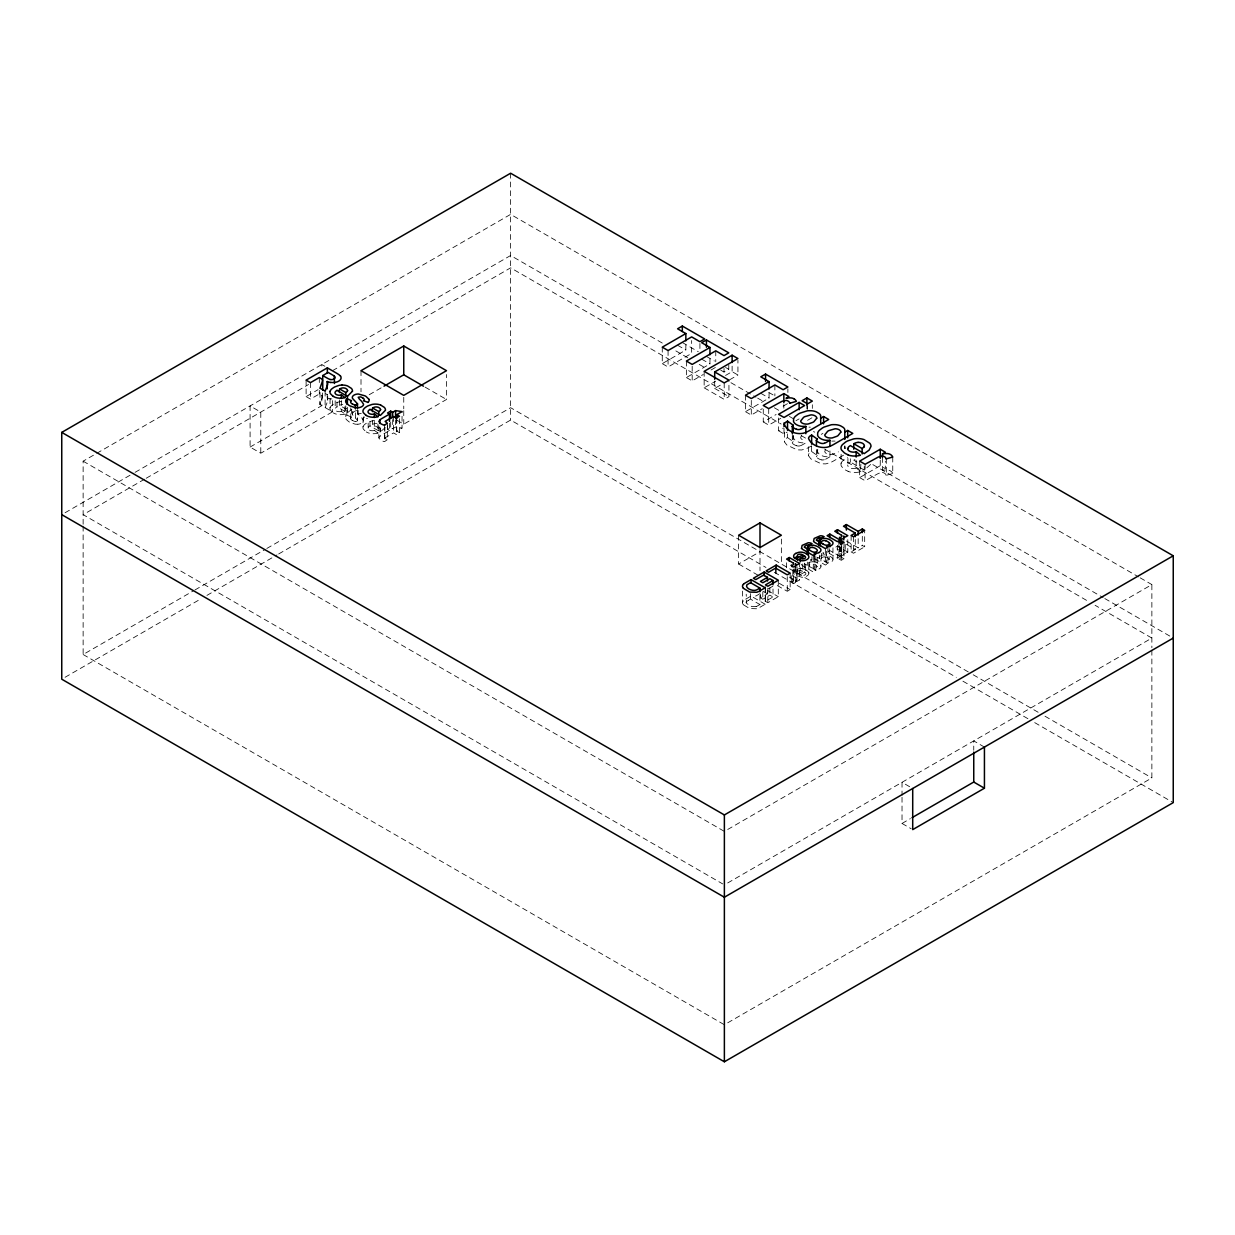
<?xml version="1.0" encoding="UTF-8"?>
<svg xmlns="http://www.w3.org/2000/svg" width="1235" height="1235" viewBox="0 0 1235 1235"><rect width="100%" height="100%" fill="white"/><g stroke="black" fill="none" stroke-linecap="round" stroke-linejoin="round"><path stroke-width="0.75" stroke-dasharray="5 3.75" d="M320.004 401.869L320.004 404.601L332.493 411.826L260.786 453.23L250.088 447.055L250.088 405.929L260.786 412.089L260.786 453.23M322.474 397.114L322.474 392.992M327.229 394.32L327.229 397.979A13.739 7.935 0 0 1 327.723 400.603L327.661 400.758A36.973 21.35 0 0 1 326.997 402.857L325.114 407.55L325.114 404.818M350.786 418.788L350.786 407.812M352.438 414.605L352.438 411.317M357.517 417.754L357.517 420.502A1.806 1.05 0 0 1 355.402 421.397L355.387 408.662M368.169 428.051L368.169 419.823M387.311 423.204L387.311 439.66L384.857 438.456L384.857 427.495M742.528 591.102L742.528 602.618M811.333 445.974L810.175 446.638A43.132 24.901 0 0 1 806.841 448.398L801.777 449.972L797.146 449.88L786.788 444.971L784.441 441.837L784.441 430.305M793.534 580.512L793.534 568.995M791.264 576.189L791.264 581.67C797.748 588.076 796.93 573.04 795.834 569.644M805.853 564.549L807.335 565.398L807.335 559.918M843.536 455.206L834.273 460.562A43.132 24.901 0 0 1 830.939 462.322L825.891 463.881L821.244 463.804L810.886 458.88L808.554 455.746L808.554 444.229M817.91 557.587L819.392 558.436L819.392 552.956M832.961 547.846L832.961 559.362A5.789 3.35 0 0 1 831.062 562.064A5.002 2.887 0 0 1 828.206 562.774L826.477 562.743L826.477 548.108M847.92 458.417L847.92 464.993A6.669 3.844 0 0 1 848.908 463.14L850.344 462.044L850.344 458.386M384.857 438.456L385.119 437.885A14.002 8.089 0 0 1 385.845 437.406L393.594 432.914L396.358 434.519L399.522 432.698L399.522 416.241M795.849 581.932L795.587 567.76M363.075 417.723L362.997 427.202A8.506 4.909 0 0 0 363.352 429.132L365.467 431.262A15.931 9.201 0 0 0 366.394 431.849M841.128 454.279L841.035 463.866A11.347 6.546 0 0 0 841.514 466.429L844.323 469.285A21.242 12.273 0 0 0 846.006 470.303L848.198 471.307M845.898 447.95L844.833 448.567L844.879 446.206M793.626 435.399L793.518 437.808A9.942 5.743 0 0 0 794.861 439.922L795.633 440.555A12.412 7.163 0 0 0 797.038 441.42L798.026 441.868A9.803 5.65 0 0 0 801.916 442.809L805.853 442.84L802.889 444.538A19.436 11.223 0 0 1 800.851 445.603L800.434 445.758M817.724 449.308L817.616 451.717A9.942 5.743 0 0 0 818.959 453.832L819.747 454.48A12.412 7.163 0 0 0 821.151 455.329L822.124 455.777A9.803 5.65 0 0 0 826.03 456.718L829.951 456.749L829.951 449.432M385.181 427.665L380.395 431.849L369.975 425.843L369.975 420.348M870.613 464.483L864.238 470.072L850.344 462.044M351.851 409.248L347.405 412.814L336.985 406.794L336.985 399.476M801.546 435.415L800.666 437.468A5.341 3.087 0 0 0 801.994 439.428A6.005 3.473 0 0 0 805.714 440.54M825.644 449.339L824.764 451.392A5.341 3.087 0 0 0 826.091 453.338A6.005 3.473 0 0 0 830.507 454.48L831.217 454.465A6.391 3.69 0 0 0 832.328 454.356L836.867 452.751A20.902 12.072 0 0 0 838.025 452.072L838.38 451.84M353.164 412.212L353.596 411.857A7.256 4.199 0 0 1 354.368 411.394A6.206 3.581 0 0 1 356.683 410.622M379.716 427.403L378.805 428.051L372.553 424.423L372.553 420.78M378.852 425.766L378.836 437.946L380.642 440.061A11.624 6.715 0 0 0 384.533 441.667L387.311 439.66M83.131 524.242L83.131 461.18L510.626 214.365L1138.516 576.884M65.084 512.741L133.504 473.237M135.094 472.326L510.626 255.506L664.183 344.164M144.557 479.195L83.131 514.655L722.707 883.92M146.224 478.238L308.565 384.502M332.493 370.685L510.626 267.841L781.153 424.037M306.11 380.133L306.11 396.589L318.059 389.689M306.11 396.589L310.464 399.09L319.309 393.996L320.174 394.49A11.887 6.854 0 0 1 321.98 395.709A4.739 2.732 0 0 1 322.397 397.315A27.556 15.916 0 0 1 322.165 398.442L320.004 404.601L320.004 388.161M250.088 447.055L321.81 405.651L321.81 392.56M369.219 394.737L382.371 387.142M387.528 425.766L387.528 429.41L390.692 427.588L392.668 428.73L395.57 427.048L402.039 428.051L402.039 411.595M389.504 423.25L389.504 430.552L381.275 435.322A23.758 13.724 0 0 0 380.195 436.032L378.836 437.946M397.176 420.363L403.752 424.161L446.499 399.476L446.499 374.529M396.759 418.294L396.759 431.092L402.039 428.051M83.131 526.156L83.131 654.519L193.339 590.886M195.006 589.929L265.139 549.436M266.822 548.463L510.626 407.704L971.528 673.801M65.084 677.274L200.255 599.237M206.924 595.394L277.01 554.932M278.678 553.959L510.626 420.054L765.993 567.483M662.269 347.174L662.269 363.63L685.842 350.014L685.842 342.697M662.269 363.63L668.073 366.98L691.646 353.364L691.646 340.567M686.382 361.083L686.382 377.539L709.955 363.924L709.955 358.443M686.382 377.539L692.187 380.889L703.178 374.545M711.036 370.006L715.76 367.274M720.715 370.145L724.019 372.059L728.773 369.311L728.773 363.831M704.151 371.349L704.151 387.805L715.667 381.152M725.532 375.455L732.123 371.642L737.928 375.008L737.928 360.373M714.694 381.09L714.694 388.407L721.333 384.579M729.623 379.793L737.928 375.008M704.151 387.805L724.204 399.384L728.943 396.636L728.943 380.179M745.492 395.215L745.492 411.672L769.065 398.056L769.065 392.576M745.492 411.672L751.297 415.022L762.288 408.662M783.129 406.176L787.884 403.444M763.261 409.125L763.261 421.922L776.12 414.497M763.261 421.922L768.71 425.072L780.798 418.325M778.559 417.97L778.559 430.768L783.314 428.02M795.973 420.703L799.138 418.881M778.559 430.768L784.009 433.917L787.174 432.08M807.582 420.301L812.337 417.554M821.26 434.35L822.88 433.408M829.951 456.749L827.002 458.463A19.436 11.223 0 0 1 824.965 459.528L824.532 459.667M859.668 461.134L859.668 477.59L880.246 465.703L885.341 468.652L885.341 461.334M882.438 457.521L882.438 470.319L885.341 468.652M859.668 477.59L865.117 480.739L878.255 473.53A8.954 5.172 0 0 1 878.826 473.314A10.22 5.897 0 0 1 880.509 472.851L881.929 472.681M738.623 535.234L738.623 564.024L760.004 551.674M748.364 600.349L750.494 599.114L759.911 604.548L759.911 591.75M768.525 588.709L774.237 585.405M802.75 563.978L802.75 571.28L795.803 575.294L801.716 577.239A6.268 3.628 0 0 0 805.699 576.591L806.301 576.313A9.046 5.218 0 0 0 807.134 575.85A6.437 3.72 0 0 0 808.863 573.194L808.832 562.234M760.436 594.189L760.436 597.848L767.475 593.788L767.475 588.292M760.436 597.848L762.813 599.222L769.853 595.146L773.017 596.984L773.017 584.186M795.633 580.666L797.038 581.392L799.585 579.925L799.585 563.469M801.191 564.302L801.469 564.719A14.249 8.228 0 0 0 804.093 566.603L813.309 571.99L815.856 570.524L815.856 555.889M814.729 558.837A14.249 8.228 0 0 0 816.15 559.656L825.351 565.043L827.913 563.561L827.913 547.105M840.14 556.506L829.843 550.563L827.11 552.138L837.407 558.081L840.14 556.506L840.14 547.367M843.783 547.244L843.783 552.724L845.234 553.558L847.781 552.091L847.781 535.635M759.911 604.548L757.811 605.752A15.052 8.691 0 0 1 756.16 606.586M765.453 586.718L765.453 601.352L773.017 596.984M838.905 542.489L838.905 558.946L841.637 557.371L841.73 544.45M851.131 535.434L851.131 551.891L855.268 549.498L855.268 536.7M846.376 541.023L858.171 547.815L862.308 545.438L864.67 546.812L864.67 530.355M777.309 585.544L787.266 591.287L790.168 589.62L790.168 573.163M765.191 587.783L765.191 604.239L759.957 607.265A15.329 8.846 0 0 1 756.839 608.762L749.676 608.531L743.393 604.795M765.453 601.352L767.83 602.726L778.297 596.675L778.297 580.218M838.905 558.946L841.282 560.319L843.999 558.745L843.999 542.288M851.131 551.891L853.508 553.249L864.67 546.812M727.708 829.472L1151.869 584.587L1151.869 647.649M727.693 882.963L1151.869 638.063L1095.105 605.289M902.029 797.27L902.029 823.452L910.365 818.635M727.708 1022.812L1151.869 777.927L1151.869 649.564M787.529 433.917L787.529 437.56L785.923 438.564A7.904 4.554 0 0 0 784.426 440.988L784.441 441.837M811.627 446.005L811.627 451.485L810.021 452.473A7.904 4.554 0 0 0 808.524 454.912L808.554 455.746M822.85 553.666L823.946 553.156M810.361 560.829L811.904 560.119L811.904 556.46M797.563 569.304L797.563 572.963L794.476 574.337L794.476 568.841M756.144 606.57L751.806 606.586L746.666 603.483L746.202 594.205M892.751 457.058L892.751 473.514L886.313 475.305L886.313 458.849M860.888 464.283L860.378 471.739A12.659 7.302 0 0 1 848.059 471.43M798.227 568.903L798.597 568.81A5.743 3.319 0 0 1 801.561 568.625M839.476 546.518L839.476 553.836C839.785 557.217 845.527 555.117 843.783 552.724M792.824 583.522L792.824 567.081M357.857 424.207L356.282 424.238A7.163 4.137 0 0 1 355.032 424.114L349.937 422.339A20.825 12.026 0 0 1 348.764 421.644L346.402 419.607A8.676 5.017 0 0 1 345.8 418.48A8.552 4.94 0 0 1 346.865 415.083L346.881 407.782M809.064 427.156L810.33 427.156M813.047 561.817L812.352 561.802A5.125 2.964 0 0 0 809.311 562.45A6.206 3.581 0 0 0 808.554 562.851A5.048 2.918 0 0 0 807.273 564.627L807.335 565.398M835.061 441.096L833.162 441.08A11.362 6.561 0 0 0 831.865 441.157M814.421 556.892L814.421 569.69L816.15 569.736A5.002 2.887 0 0 0 818.99 569.011A5.789 3.35 0 0 0 820.951 566.325L820.92 558.096M821.892 459.929L820.596 459.621A11.871 6.854 0 0 1 818.203 458.509A9.108 5.264 0 0 1 817.184 457.845L816.536 457.12A2.841 1.636 0 0 1 816.428 456.827L816.428 448.598M330.718 399.044L327.229 397.979M825.073 557.016C830.707 557.093 829.627 563.577 824.424 561.215M796.482 445.712L797.779 446.005A3.813 2.192 0 0 0 800.172 445.804M364.34 417.415L363.507 417.075L363.507 420.626A5.156 2.979 0 0 1 362.565 422.555L362.179 422.849A7.765 4.477 0 0 1 361.454 423.281A6.515 3.767 0 0 1 357.857 424.223M366.594 418.325L367.428 418.68M346.881 415.099L351.496 417.152L351.496 409.835M802.75 571.28C800.99 569.937 795.849 570.601 797.563 572.963M1140.183 577.841L1151.869 584.587M682.322 342.496L698.284 351.713M706.435 356.406L714.417 361.021M725.578 367.474L728.773 369.311M768.726 392.39L775.117 396.065M677.583 345.244L685.842 350.014M701.681 359.153L709.955 363.924M760.791 393.286L769.065 398.056M675.869 350.91L689.223 358.613M699.226 364.402L704.243 367.289M730.95 382.711L755.974 397.161M757.642 398.118L762.659 401.02M774.345 407.766L779.347 410.653M789.366 416.427L794.367 419.329M872.821 464.607L1103.148 597.601M1104.816 598.558L1173.25 638.063M856.905 461.983L853.771 460.176L854.882 459.605A6.329 3.659 0 0 1 856.905 458.988M801.191 435.6L806.208 438.487M824.563 449.092L1088.421 601.43M714.694 388.407L728.943 396.636M846.423 544.388L855.268 549.498M847.781 552.091L837.5 546.148L834.767 547.722L838.874 550.1A35.012 20.208 0 0 1 840.448 551.088L841.004 551.505M841.637 557.371L843.999 558.745M826.477 562.743L827.913 563.561M814.421 569.69L815.856 570.524M973.195 674.773L1038.326 712.363M1044.995 716.223L1151.869 777.927M791.867 575.464L799.585 579.925M774.345 572.299L956.276 677.336M962.945 681.195L1028.045 718.77M1034.714 722.629L1173.25 802.611M779.3 583.337L790.168 589.62M738.623 564.024L760.004 576.359M425.118 387.142L446.499 399.476M767.275 590.315L778.297 596.675M767.475 593.788L763.601 591.55L755.774 596.073L753.396 594.699M765.191 604.239L751.034 596.073L745.647 599.176A12.674 7.317 0 0 0 743.362 600.797M324.867 366.27L321.81 364.51L321.81 368.246M984.434 747.082L973.751 740.907L973.751 750.262M396.759 431.092L399.522 432.698M325.685 393.718L326.611 394.243A50.172 28.961 0 0 0 327.275 394.613M387.528 429.41L389.504 430.552M339.563 399.908L339.563 405.389L345.831 409.001L346.726 408.353A4.662 2.686 0 0 0 347.375 407.581M909.655 786.726L902.029 782.311L902.029 795.402M902.029 823.452L911.183 828.747M83.131 461.18L724.374 831.402M83.131 654.519L724.374 1024.741M789.752 577.393L790.662 577.918A35.012 20.208 0 0 1 792.253 578.922L792.808 579.338M811.627 451.485L817.261 455.545L817.261 450.065M787.529 437.56L793.163 441.636L793.163 436.14M860.888 471.6L856.148 468.034L856.148 458.895M358.165 410.421L358.165 414.08L359.462 415.67A62.97 36.355 0 0 0 360.219 416.396L360.805 416.951A35.275 20.362 0 0 1 361.654 417.785L363.507 420.626M809.172 565.784A6.407 3.705 0 0 0 812.476 568.038C817.539 570.585 818.712 564.117 813.016 563.978A2.949 1.698 0 0 0 812.491 563.916M819.392 558.436L819.33 557.664A5.048 2.918 0 0 1 820.611 555.889M358.15 414.034L360.589 413.354A8.969 5.172 0 0 1 361.268 413.586M880.246 460.223L880.246 465.703M865.117 464.283L865.117 480.739M864.238 466.413L864.238 470.072M862.308 536.299L862.308 545.438M858.171 538.676L858.171 547.815M853.508 536.808L853.508 553.249M845.234 544.419L845.234 553.558M844.833 445.82L844.833 448.567M841.282 545.685L841.282 560.319M841.02 546.565L841.02 555.704M837.407 545.283L837.407 558.081M829.333 548.757L829.333 559.717M825.351 548.587L825.351 565.043M821.368 553.326L821.368 558.807A6.407 3.705 0 0 0 824.532 561.091M817.277 557.541L817.277 566.68M813.309 555.534L813.309 571.99M812.337 404.756L812.337 408.414M809.311 562.11L809.311 565.769A2.964 1.714 0 0 1 812.491 563.855M807.582 405.667L807.582 409.325M806.887 405.265L806.887 408.924M805.529 565.383L805.529 573.611M804.371 563.129L804.371 572.284L800.203 574.692L800.203 567.374M797.038 566.757L797.038 581.392M792.33 434.674L792.33 442.902A2.841 1.636 0 0 0 792.438 443.195L793.086 443.936A9.108 5.264 0 0 0 794.09 444.6A11.871 6.854 0 0 0 796.467 445.727M787.884 388.809L787.884 392.468M787.266 576.668L787.266 591.287M786.571 562.759L786.571 568.239M784.009 428.421L784.009 433.917M783.839 404.555L783.839 408.214M781.369 539.062L781.369 564.024M776.182 568.748L776.182 576.05M775.657 568.131L775.657 575.448M774.87 384.95L774.87 395.926M769.853 587.845L769.853 595.146M768.71 408.615L768.71 425.072M767.83 588.092L767.83 602.726M762.813 591.905L762.813 599.222M760.004 549.482L760.004 570.601M751.297 400.387L751.297 415.022M750.494 593.634L750.494 599.114M732.123 366.162L732.123 371.642M724.204 382.927L724.204 399.384M724.019 368.4L724.019 372.059M715.76 350.833L715.76 361.793M699.921 343.515L699.921 350.833M692.187 366.27L692.187 380.889M668.073 350.524L668.073 366.98M510.626 173.224L510.626 420.054M403.752 397.284L403.752 408.8M403.752 410.73L403.752 424.161M396.358 418.063L396.358 434.519M395.57 419.746L395.57 427.048M393.594 416.473L393.594 432.914M392.668 419.591L392.668 428.73M390.692 422.108L390.692 427.588M384.548 425.195L384.548 441.636M380.395 428.19L380.395 431.849M379.917 427.094L379.917 436.248M377.895 423.852L377.895 432.991L374.328 430.336L374.328 417.538M361.006 370.685L361.006 391.804M357.517 409.526L357.471 420.301A7.75 4.477 0 0 0 356.683 419.406L352.608 414.96A5.527 3.196 0 0 1 353.179 412.305M347.405 407.318L347.405 412.814M345.8 405.775L345.8 416.735M344.905 406.639L344.905 413.957L341.339 411.286L341.339 398.488M335.179 400.773L335.179 409.001M332.493 400.603L332.493 411.826M330.085 398.689L330.007 408.152A8.506 4.909 0 0 0 330.363 410.082L332.477 412.212A15.931 9.201 0 0 0 333.419 412.799M327.707 396.188L327.707 400.31M325.114 391.094L325.114 407.55M319.309 377.539L319.309 383.02M319.309 390.337L319.309 393.996M310.464 382.649L310.464 399.09M331.906 398.936A8.058 4.647 0 0 1 330.826 398.797M341.462 411.409A4.384 2.532 0 0 1 337.016 411.301A4.384 2.532 0 0 1 335.025 409.001A6.051 3.489 0 0 1 337.047 406.824M345.044 414.126A10.173 5.882 0 0 1 333.249 412.891M339.625 405.404A5.357 3.087 0 0 1 342.805 404.354M330.054 407.828A11.254 6.499 0 0 1 331.86 405.296L333.512 404.092A19.451 11.223 0 0 1 334.87 403.32L338.853 401.9A9.787 5.65 0 0 1 341.971 401.529A10.312 5.959 0 0 1 342.481 401.514M352.376 420.456A4.832 2.779 0 0 1 351.126 417.044M364.093 416.766A4.276 2.47 0 0 1 363.862 417.168M355.34 421.521A6.376 3.674 0 0 1 352.484 420.379M374.437 430.459A4.384 2.532 0 0 1 369.991 430.336A4.384 2.532 0 0 1 368.015 428.036A6.051 3.489 0 0 1 370.037 425.874M378.034 433.161A10.173 5.882 0 0 1 366.239 431.941M372.6 424.454A5.357 3.087 0 0 1 376.027 423.373A4.353 2.516 0 0 1 376.706 423.451M363.044 426.862A11.254 6.499 0 0 1 364.85 424.331L366.486 423.126A19.451 11.223 0 0 1 367.86 422.37L371.843 420.934A9.787 5.65 0 0 1 374.946 420.564A10.312 5.959 0 0 1 375.98 420.579A9.232 5.326 0 0 1 376.49 420.595M792.222 442.902A3.473 2.007 0 0 1 793.225 441.667M813.433 431.633A5.542 3.196 0 0 1 814.76 432.157M816.32 456.811A3.473 2.007 0 0 1 817.323 455.576M824.27 459.729A3.813 2.192 0 0 1 821.877 459.96M856.303 468.204A5.851 3.381 0 0 1 850.375 468.05A5.851 3.381 0 0 1 847.735 464.977M841.128 463.418A14.295 8.244 0 0 1 842.502 461.025L845.697 458.432A25.935 14.974 0 0 1 847.519 457.429M882.423 472.449A5.295 3.057 0 0 1 886.051 475.305M892.735 473.514A9.154 5.28 0 0 0 890.389 470.921A5.558 3.211 0 0 0 887.641 470.041A4.909 2.841 0 0 0 886.977 469.995L885.649 469.995A20.794 12.01 0 0 0 882.454 470.334M743.424 604.779A8.861 5.11 0 0 1 742.482 602.51A7.302 4.214 0 0 1 743.455 600.827M745.894 602.294A8.197 4.739 0 0 1 748.456 600.426M793.318 579.385A2.871 1.667 0 0 1 791.342 581.932M794.29 574.383A6.793 3.921 0 0 1 795.711 569.844M804.587 572.114A3.273 1.883 0 0 1 804.927 574.954A3.273 1.883 0 0 1 800.018 574.769M795.803 569.906A10.621 6.129 0 0 1 796.143 569.721M801.577 568.579A8.676 5.017 0 0 1 806.084 570.122M806.146 570.091A12.967 7.487 0 0 1 806.748 570.477L807.922 571.419A6.87 3.967 0 0 1 808.848 573.194M810.453 559.44A4.199 2.424 0 0 1 811.596 559.903M813.078 561.74A8.599 4.971 0 0 1 818.11 563.361A14.064 8.12 0 0 1 818.79 563.7L820.457 565.198A6.021 3.473 0 0 1 820.92 566.325M804.325 563.777A3.35 1.945 0 0 1 804.355 563.469M805.884 564.519A6.931 3.998 0 0 1 804.711 563.777M821.352 558.807A2.964 1.714 0 0 1 825.15 556.954M822.911 552.601A4.199 2.424 0 0 1 823.652 552.94M821.352 555.488A5.125 2.964 0 0 1 824.409 554.839L825.104 554.855A8.599 4.971 0 0 1 830.167 556.398A14.064 8.12 0 0 1 830.831 556.738L832.513 558.251A6.021 3.473 0 0 1 832.961 559.362M817.941 557.572A6.931 3.998 0 0 1 817.416 557.278M841.529 551.551A2.871 1.667 0 0 1 839.538 554.098"/><path stroke-width="1.5" d="M352.454 391.233L347.405 396.358L336.985 390.337M330.085 391.372L330.007 391.696A8.506 4.909 0 0 0 330.363 393.625L332.477 395.756A15.931 9.201 0 0 0 333.419 396.342M820.735 423.682L820.642 415.469A9.726 5.619 0 0 0 819.145 413.509L816.474 411.934A10.853 6.268 0 0 0 811.565 410.761L809.064 410.699A11.362 6.561 0 0 0 807.119 410.869L799.971 413.169A28.127 16.24 0 0 0 798.165 414.173L795.34 416.334A14.774 8.537 0 0 0 793.611 418.943L793.518 421.351A9.942 5.743 0 0 0 794.861 423.466L795.633 424.099A12.412 7.163 0 0 0 797.038 424.963L798.026 425.411A9.803 5.65 0 0 0 801.916 426.353L805.853 426.384L805.853 433.686M844.833 439.428L844.755 429.394A9.726 5.619 0 0 0 843.258 427.418L840.587 425.843A10.853 6.268 0 0 0 835.663 424.67L833.162 424.624A11.362 6.561 0 0 0 831.217 424.778L824.069 427.078A28.127 16.24 0 0 0 822.278 428.082L819.438 430.243A14.774 8.537 0 0 0 817.709 432.852L817.616 435.26A9.942 5.743 0 0 0 818.959 437.375L819.747 438.024A12.412 7.163 0 0 0 821.151 438.873L822.124 439.336A9.803 5.65 0 0 0 826.03 440.277L829.951 440.293L829.951 445.773M863.836 447.163L862.123 448.537L862.123 454.017M389.504 421.413L389.504 414.111L381.275 418.866A23.758 13.724 0 0 0 380.195 419.576L378.836 421.49L380.781 423.698A11.624 6.715 0 0 0 384.533 425.21M384.548 425.195L387.311 423.204L385.119 421.428A14.002 8.089 0 0 1 385.845 420.95L393.594 416.473L396.358 418.063L399.522 416.241L396.759 414.636L396.759 418.294M61.75 432.389L510.626 173.224L1173.25 555.796L1173.25 802.611L724.374 1061.776L61.75 679.204L61.75 432.389L724.374 814.946L1173.25 555.796M340.551 376.073L338.838 374.622A39.288 22.693 0 0 0 336.321 373.047L327.352 367.86L306.11 380.133L310.464 382.649L319.309 377.539L320.174 378.034A11.887 6.854 0 0 1 321.98 379.253A4.739 2.732 0 0 1 322.397 380.859A27.556 15.916 0 0 1 322.165 381.986L320.004 388.161L325.114 391.094L327.013 386.416A36.973 21.35 0 0 0 327.676 384.301L327.676 384.147A13.739 7.935 0 0 0 327.198 381.522L330.718 382.588M322.736 390.183L322.736 375.563L328.139 372.43L333.682 375.656A24.422 14.11 0 0 1 334.237 376.011L334.484 383.498M403.752 346.001L361.006 370.685L403.752 395.37L446.499 370.685L403.752 346.001L403.752 374.792L423.481 386.184M384.023 386.184L403.752 374.792M396.759 414.636L402.039 411.595L395.57 410.607L392.668 412.274L390.692 411.131L387.528 412.969L389.504 414.111M685.842 333.558L662.269 347.174L668.073 350.524L691.646 336.908L699.921 341.678L704.676 338.946L682.322 326.04L677.583 328.788L685.842 333.558L685.842 340.875M709.955 347.467L686.382 361.083L692.187 364.433L715.76 350.833L724.019 355.603L728.773 352.855L706.435 339.965L701.681 342.697L709.955 347.467L709.955 354.785M714.694 371.951L737.928 358.551L732.123 355.201L704.151 371.349L724.204 382.927L728.943 380.179L714.694 371.951L714.694 379.269M769.065 381.6L745.492 395.215L751.297 398.565L774.87 384.95L783.129 389.735L787.884 386.987L765.546 374.082L760.791 376.829L769.065 381.6L769.065 388.917M793.951 398.812A5.558 3.211 0 0 0 791.234 397.932A4.909 2.841 0 0 0 790.57 397.886L789.242 397.886A20.794 12.01 0 0 0 786.047 398.226L788.933 396.528L783.839 393.594L763.261 405.466L768.71 408.615L781.848 401.421A8.954 5.172 0 0 1 782.419 401.205A10.22 5.897 0 0 1 784.101 400.742L785.522 400.572M799.138 402.425L778.559 414.312L784.009 417.461L804.603 405.574L799.138 402.425L799.138 409.742M806.887 397.948L802.133 400.696L807.582 403.845L812.337 401.097L806.887 397.948L806.887 405.265M805.853 426.384L802.889 428.082A19.436 11.223 0 0 1 800.851 429.147L800.434 429.301M820.735 418.202L823.591 416.535L828.7 419.483L810.175 430.181A43.132 24.901 0 0 1 806.841 431.957C799.246 435.955 787.544 432.312 784.426 424.547A7.904 4.554 0 0 1 785.908 422.108L787.529 421.12L793.163 425.18L793.163 432.482M829.951 440.293L827.002 442.006A19.436 11.223 0 0 1 824.965 443.072L824.532 443.211M844.833 432.111L847.704 430.459L852.798 433.408L834.273 444.106A43.132 24.901 0 0 1 830.939 445.866C823.344 449.88 811.642 446.236 808.524 438.456A7.904 4.554 0 0 1 810.021 436.017L811.627 435.029L817.261 439.089M882.438 457.521L882.438 453.878L885.341 452.195L880.246 449.247L859.668 461.134L865.117 464.283L878.255 457.073A8.954 5.172 0 0 1 878.826 456.873A10.22 5.897 0 0 1 880.509 456.394L881.929 456.224M760.004 522.884L738.623 535.234L760.004 547.568L781.369 535.234L760.004 522.884L760.004 547.846M743.393 588.339L749.676 592.074L756.793 592.275A15.329 8.846 0 0 0 759.911 590.778L765.191 587.783L751.034 579.616L745.647 582.719A12.674 7.317 0 0 0 743.362 584.34M773.017 584.186L773.017 580.527L765.453 584.896L767.83 586.27L778.297 580.218L764.141 572.052L753.396 578.242L755.774 579.616L763.601 575.093L767.475 577.332L767.475 580.99M776.182 565.09L766.163 570.879L768.525 572.253L775.657 568.131L787.266 574.846L790.168 573.163L776.182 565.09L776.182 568.748M795.587 567.76L795.587 564.102L797.038 564.935L799.585 563.469L789.288 557.525L786.571 559.1L790.662 561.477A35.012 20.208 0 0 1 792.253 562.465L792.808 562.882M829.843 534.107L827.11 535.681L837.407 541.625L840.14 540.05L829.843 534.107L829.843 537.765M843.783 539.927L843.783 536.268L845.234 537.101L847.781 535.635L837.5 529.692L834.767 531.266L838.874 533.644A35.012 20.208 0 0 1 840.448 534.647L841.004 535.064M855.268 533.041L851.131 535.434L853.508 536.808L864.67 530.355L862.308 528.981L858.171 531.374L846.376 524.566L843.474 526.233L855.268 533.041L855.268 536.7M802.75 558.482L802.75 554.824L795.803 558.837L801.716 560.783A6.268 3.628 0 0 0 805.699 560.134L806.301 559.856A9.046 5.218 0 0 0 807.134 559.409A6.437 3.72 0 0 0 808.863 556.738A6.87 3.967 0 0 0 807.922 554.978L806.748 554.021A12.967 7.487 0 0 0 806.146 553.635M767.475 577.332L760.436 581.392L762.813 582.766L769.853 578.706L773.017 580.527M800.203 561.894L800.203 558.235L804.371 555.827M759.911 588.092L757.811 589.296A18.757 10.837 0 0 1 756.453 589.99C753.18 591.596 745.091 588.539 746.758 584.973A12.813 7.395 0 0 1 748.395 583.908L750.494 582.658L759.911 588.092L759.911 591.75M841.637 540.915L838.905 542.489L841.282 543.863L843.999 542.288L841.637 540.915L841.637 544.573M1173.25 638.063L724.374 897.228L61.75 514.655M912.032 817.678L973.751 782.048L984.434 788.208L984.434 747.082M984.434 788.208L912.711 829.627L912.711 788.486M339.563 392.591C336.893 387.157 346.495 386.339 347.544 390.476M372.553 411.625C369.867 406.207 379.485 405.389 380.534 409.511M853.771 449.2L853.771 443.72L855.16 443.041A6.175 3.566 0 0 1 858.109 442.392M823.946 536.7L820.426 538.321L820.426 545.638M804.325 547.321A3.35 1.945 0 0 1 805.884 545.623A2.949 1.698 0 0 1 807.258 545.005A1.744 1.003 0 0 1 808.354 545.299L811.904 543.662M794.476 557.88L797.563 556.506L797.563 560.165M789.906 403.181L796.343 401.39A9.154 5.28 0 0 0 793.982 398.797M886.313 458.849L892.751 457.058A9.154 5.28 0 0 0 890.389 454.465A5.558 3.211 0 0 0 887.641 453.585A4.909 2.841 0 0 0 886.977 453.538L885.649 453.538A20.794 12.01 0 0 0 882.454 453.878M839.476 537.379C839.692 540.606 845.419 538.892 843.783 536.268M351.496 400.696L346.881 398.643A8.552 4.94 0 0 0 345.785 402.039A8.676 5.017 0 0 0 346.418 403.15L348.764 405.188A20.825 12.026 0 0 0 349.937 405.883L355.032 407.658A7.163 4.137 0 0 0 356.282 407.782L357.857 407.766M813.047 545.361L812.352 545.345A5.125 2.964 0 0 0 809.311 545.994A6.206 3.581 0 0 0 808.554 546.41A5.048 2.918 0 0 0 807.273 548.17L807.335 552.601M814.421 556.892L814.421 553.234L816.15 553.28A5.002 2.887 0 0 0 818.99 552.554M796.482 429.255L797.779 429.548A3.813 2.192 0 0 0 800.172 429.348M848.198 454.85L846.006 453.847A21.242 12.273 0 0 1 844.323 452.828L841.514 449.972A11.347 6.546 0 0 1 841.035 447.41L841.128 446.962A14.295 8.244 0 0 1 842.502 444.569L845.697 441.976A25.935 14.974 0 0 1 847.519 440.972L853.524 438.934A12.906 7.456 0 0 1 856.982 438.564L859.035 438.61A12.149 7.024 0 0 1 863.991 439.583L869.795 443.272A12.103 6.993 0 0 1 870.999 446.375L869.1 450.127L864.238 453.615L850.344 445.588L848.893 446.669A6.669 3.844 0 0 0 847.905 448.537M363.507 400.619L367.999 402.456M380.627 405.034L384.317 407.365A9.201 5.31 0 0 1 385.443 410.267L380.395 415.392L369.975 409.387M802.75 554.824C801.021 553.496 795.973 554.144 797.501 556.429M853.771 443.72L862.123 448.537M819.392 545.638L819.392 541.995L817.91 541.131A6.931 3.998 0 0 1 816.767 540.359M807.335 548.942L805.853 548.093A6.931 3.998 0 0 1 804.711 547.321M814.421 553.234L815.856 554.067L813.309 555.534L804.047 550.192A14.249 8.228 0 0 1 801.453 548.386M322.736 375.563L326.611 377.786A42.669 24.638 0 0 0 328.664 378.898L329.668 379.33A2.81 1.621 0 0 0 330.085 379.454M339.563 388.932L345.831 392.545L345.831 396.203M372.553 407.982L378.805 411.595L378.805 415.253M370.037 409.418A6.051 3.489 0 0 0 368.045 411.579A4.384 2.532 0 0 0 369.991 413.895A4.384 2.532 0 0 0 374.437 414.003L377.895 416.535M344.905 397.5L341.339 394.829L341.339 398.488M791.264 565.213C791.589 568.625 797.316 566.448 795.587 564.102M801.53 548.355L802.102 545.407L808.199 542.767A4.199 2.424 0 0 1 811.596 543.446M357.44 403.783L357.517 407.704M369.033 399.399L366.131 396.528A23.928 13.817 0 0 0 364.973 395.833L358.366 394.011A6.206 3.581 0 0 0 354.352 394.922A7.256 4.199 0 0 0 353.596 395.401L353.164 395.756A5.496 3.18 0 0 0 352.33 397.5L352.376 397.932A5.527 3.196 0 0 0 352.608 398.519L356.699 402.934A7.75 4.477 0 0 1 357.455 403.783M819.392 541.995L819.33 541.208A5.048 2.918 0 0 1 820.611 539.448M973.751 752.13L973.751 782.048M880.246 449.247L880.246 458.386M862.308 528.981L862.308 532.64M858.171 531.374L858.171 535.017M856.148 457.073L856.148 451.578L860.378 455.283A12.659 7.302 0 0 1 848.059 454.989M847.704 430.459L847.704 437.777M846.376 524.566L846.376 530.047M841.02 539.247L841.02 544.728M837.5 529.692L837.5 533.35M829.843 543.246L829.843 546.904M823.591 416.535L823.591 423.852M820.395 538.337A1.744 1.003 0 0 0 819.33 538.059L819.33 545.391M816.428 445.85L816.428 440.37A2.841 1.636 0 0 0 816.536 440.663L817.184 441.389A9.108 5.264 0 0 0 818.188 442.053A11.871 6.854 0 0 0 820.58 443.18L821.892 443.473A3.813 2.192 0 0 0 824.27 443.272M811.627 435.029L811.627 444.168M808.385 545.283L808.385 554.422M792.33 433.763L792.33 426.445A2.841 1.636 0 0 0 792.438 426.739L793.086 427.48A9.108 5.264 0 0 0 794.09 428.144A11.871 6.854 0 0 0 796.467 429.271M789.288 557.525L789.288 561.184M787.529 421.12L787.529 430.259M784.009 422.941L784.009 426.6M783.839 393.594L783.839 402.733M765.546 374.082L765.546 381.399M764.141 572.052L764.141 575.695M751.034 579.616L751.034 583.275M732.123 355.201L732.123 362.503M724.374 814.946L724.374 1061.776M706.435 339.965L706.435 347.267M682.322 326.04L682.322 331.536M395.57 410.607L395.57 417.909M392.668 412.274L392.668 417.754M390.692 411.131L390.692 418.449M379.917 419.792L379.917 423.451M374.328 413.879L374.328 417.538M355.387 408.662L355.387 405.003A1.806 1.05 0 0 0 357.548 404.046M347.405 396.358L347.405 403.675M346.881 398.643L346.881 404.123M327.352 367.86L327.352 373.356M327.229 381.522L327.229 388.84M340.474 376.088A8.058 4.647 0 0 1 339.054 380.967A8.058 4.647 0 0 1 330.826 382.356M334.438 376.196A3.767 2.177 0 0 1 334.345 378.774A3.767 2.177 0 0 1 330.054 379.5M341.462 394.953A4.384 2.532 0 0 1 337.016 394.845A4.384 2.532 0 0 1 335.025 392.545A6.051 3.489 0 0 1 337.047 390.368M345.044 397.67A10.173 5.882 0 0 1 333.249 396.435M330.054 391.372A11.254 6.499 0 0 1 331.86 388.84L333.512 387.636A19.451 11.223 0 0 1 334.87 386.879L338.853 385.443A9.787 5.65 0 0 1 341.971 385.073M341.971 385.073A10.312 5.959 0 0 1 343.006 385.073A9.232 5.326 0 0 1 347.652 385.984L351.327 388.33A9.201 5.31 0 0 1 352.469 391.233M347.668 390.476A5.681 3.288 0 0 1 345.754 392.498M352.376 403.999A4.832 2.779 0 0 1 351.126 400.588M355.34 405.08A6.376 3.674 0 0 1 352.484 403.938M369.111 399.399A7.966 4.6 0 0 1 367.953 402.44M362.596 397.793A4.276 2.47 0 0 1 363.862 400.711M362.55 397.809A8.969 5.172 0 0 0 360.605 396.883L358.196 397.253L359.462 399.214A62.97 36.355 0 0 0 360.219 399.939L360.805 400.495A35.275 20.362 0 0 1 361.654 401.329L363.507 404.169A5.156 2.979 0 0 1 362.565 406.099L362.179 406.392A7.765 4.477 0 0 1 361.454 406.824A6.515 3.767 0 0 1 357.857 407.766M378.034 416.72A10.173 5.882 0 0 1 366.239 415.485M366.394 415.392A15.931 9.201 0 0 1 365.467 414.806L363.352 412.675A8.506 4.909 0 0 1 362.997 410.746L363.075 410.406A11.254 6.499 0 0 1 364.85 407.874L366.486 406.67A19.451 11.223 0 0 1 367.86 405.914L371.843 404.493A9.787 5.65 0 0 1 374.946 404.107A10.312 5.959 0 0 1 375.98 404.123A9.232 5.326 0 0 1 380.627 405.018M380.658 409.526A5.681 3.288 0 0 1 378.744 411.548M786.016 400.341A5.295 3.057 0 0 1 789.644 403.197M792.222 426.445A3.473 2.007 0 0 1 793.225 425.21M816.32 440.355A3.473 2.007 0 0 1 817.323 439.135M856.303 451.748A5.851 3.381 0 0 1 850.375 451.593A5.851 3.381 0 0 1 847.735 448.537M864.423 445.773A5.681 3.288 0 0 1 863.821 447.147M858.109 442.362A5.882 3.396 0 0 1 864.376 445.773M882.423 455.993A5.295 3.057 0 0 1 886.051 458.849M743.424 588.323A8.861 5.11 0 0 1 742.482 586.054A7.302 4.214 0 0 1 743.455 584.371M793.318 562.928A2.871 1.667 0 0 1 791.342 565.476M794.29 557.927A6.793 3.921 0 0 1 795.711 553.388M795.803 553.45A10.621 6.129 0 0 1 796.482 553.095L798.597 552.354A5.743 3.319 0 0 1 801.561 552.168A8.676 5.017 0 0 1 806.084 553.666M800.249 558.205A3.782 2.192 0 0 0 802.58 558.946A3.118 1.791 0 0 0 805.421 557.803A3.118 1.791 0 0 0 804.34 555.858M813.078 545.283A8.599 4.971 0 0 1 818.11 546.904A14.064 8.12 0 0 1 818.79 547.244L820.457 548.741A6.021 3.473 0 0 1 820.92 549.868A5.789 3.35 0 0 1 819.021 552.57M812.491 547.46A3.365 1.945 0 0 1 813.572 547.645A7.842 4.539 0 0 1 816.829 549.513A3.041 1.76 0 0 1 816.891 551.335A3.041 1.76 0 0 1 814.035 552.168A6.098 3.52 0 0 1 811.071 551.011A5.388 3.118 0 0 1 809.249 549.436A2.979 1.714 0 0 1 812.491 547.383M819.299 538.043A2.949 1.698 0 0 0 817.91 538.614A3.35 1.945 0 0 0 816.381 540.359M820.611 539.448A6.206 3.581 0 0 1 821.352 539.047A5.125 2.964 0 0 1 824.409 538.383L825.104 538.398A8.599 4.971 0 0 1 830.167 539.942A14.064 8.12 0 0 1 830.831 540.297L832.513 541.794A6.021 3.473 0 0 1 832.961 542.906A5.789 3.35 0 0 1 831.062 545.608A5.002 2.887 0 0 1 828.206 546.318L826.477 546.287L827.913 547.105L825.351 548.587L816.088 543.23A14.249 8.228 0 0 1 813.51 541.424L814.158 538.445L820.256 535.805A4.199 2.424 0 0 1 823.652 536.484M825.597 540.714A7.842 4.539 0 0 1 828.87 542.551M825.613 540.698A3.365 1.945 0 0 0 824.532 540.498A2.979 1.714 0 0 0 821.383 542.458M823.112 544.048A5.388 3.118 0 0 1 821.29 542.474M823.128 544.064A6.098 3.52 0 0 0 826.045 545.206A3.041 1.76 0 0 0 828.932 544.373A3.041 1.76 0 0 0 828.947 542.535M841.529 535.095A2.871 1.667 0 0 1 839.538 537.642M816.721 418.233L813.927 421.691A20.902 12.072 0 0 1 812.769 422.385L808.23 423.975A6.391 3.69 0 0 1 807.119 424.099L806.054 424.099A5.943 3.427 0 0 1 802.225 423.096A5.341 3.087 0 0 1 800.65 421.012L803.537 417.384A22.925 13.23 0 0 1 804.726 416.674L810.963 414.883A5.604 3.226 0 0 1 814.76 415.701A6.684 3.859 0 0 1 815.224 415.979A5.774 3.335 0 0 1 816.736 418.233M840.819 432.142L838.025 435.615A20.902 12.072 0 0 1 836.867 436.295L832.328 437.9A6.391 3.69 0 0 1 831.217 438.008L830.152 438.008A5.943 3.427 0 0 1 826.323 437.02A5.341 3.087 0 0 1 824.748 434.936L827.635 431.293A22.925 13.23 0 0 1 828.824 430.598L835.061 428.792A5.604 3.226 0 0 1 838.858 429.61A6.684 3.859 0 0 1 839.321 429.904A5.774 3.335 0 0 1 840.834 432.142"/></g></svg>
